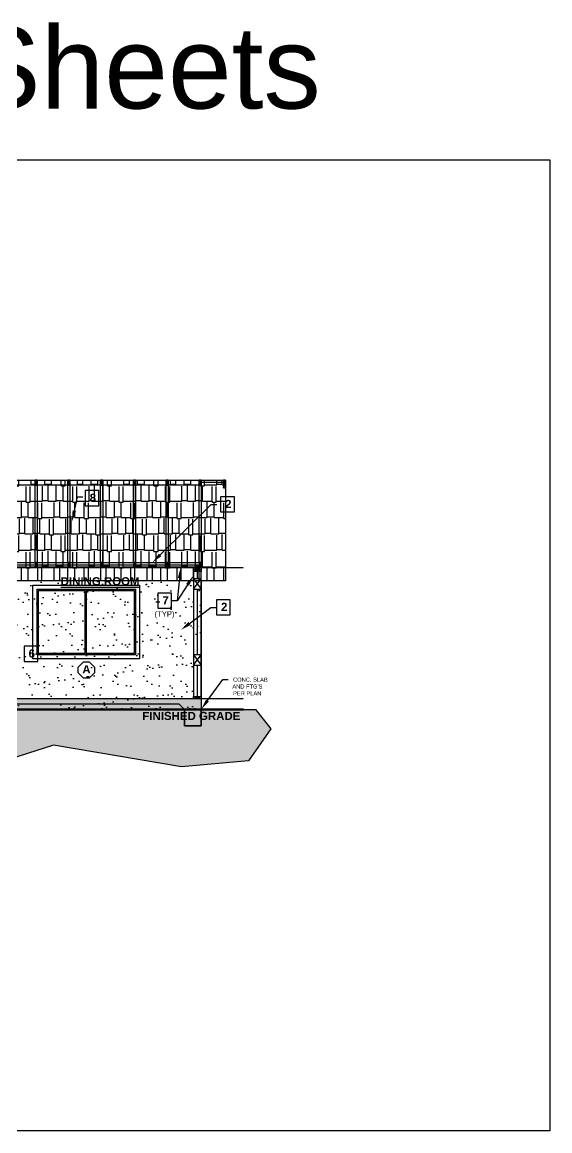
# Model space of a CAD drawing. Header units: inches. Extents: x -3572 to 2430, y -1517 to 3072.
# Drawn here: x -2909 to -2523, y -1517 to -706 of the extents above; entities that cross this region are included whole.
import ezdxf
from ezdxf import colors
from ezdxf.entities.mleader import LeaderData, LeaderLine
from ezdxf.math import Vec2, Vec3

# ---------------------------------------------------------------- set-up
doc = ezdxf.new("R2010")
doc.units = ezdxf.units.IN
doc.header["$MEASUREMENT"] = 0
doc.linetypes.add('DASHED2', pattern=[0.375, 0.25, -0.125])
for name, color, linetype in [('Elevation - Left Details', 6, 'Continuous'), ('Elevation - Right & Left', 7, 'Continuous'), ('Elevation - Right & Left Dim & Labels', 190, 'Continuous'), ('Elevation - Right Details', 3, 'Continuous'), ('Elevation - Section B', 7, 'Continuous'), ('Elevation - Section R&L Details', 7, 'Continuous')]:
    doc.layers.add(name, color=color, linetype=linetype)
doc.layers.add('Roof & Ceiling Insulation', color=40, linetype='BATTING', transparency=0.5)
doc.layers.add('Wall Insulation - Section B', color=40, linetype='BATTING', transparency=0.5)
doc.styles.get("Standard").update_dxf_attribs({"font": 'arial.ttf'})
doc.linetypes.add('BATTING', pattern='A,0.0001,-0.1,[134,ltypeshp.shx,S=0.1,R=0,X=-0.1,Y=0],-0.2,[134,ltypeshp.shx,S=0.1,R=180,X=0.1,Y=0],-0.1', length=0.4001)

msp = doc.modelspace()

# ---------------------------------------------------------------- hatches: boundary and pattern name
at = {"transparency": 33554508}
h = msp.add_hatch(dxfattribs=at)
h.set_pattern_fill('AR-SAND', color=256)
h.set_pattern_definition([(37.5, (0, 0), (-0.06299336, 1.9268238), [0, -1.52, 0, -1.7, 0, -1.625]), (7.5, (0, 0), (1.7697767, 2.822146), [0, -0.82, 0, -1.37, 0, -0.525]), (327.5, (-1.23, 0), (3.1141419, 0.00565905), [0, -0.5, 0, -1.8, 0, -2.35]), (317.5, (-1.23, 0), (3.0061266, 0.8776756), [0, -0.25, 0, -1.18, 0, -1.35])])
h.paths.add_polyline_path([(-2794.03387, -1204.42991), (-3242.03387, -1204.42991), (-3246.03387, -1208.42991), (-2790.03387, -1208.42991)])
at = {"layer": 'Elevation - Left Details', "transparency": 33554636}
h = msp.add_hatch(dxfattribs=at)
h.set_pattern_fill('AR-SAND', color=256, scale=8)
h.paths.add_polyline_path([(-2778.03387, -1114.24061), (-2994.03387, -1114.24061), (-3258.03387, -1114.24061), (-3258.03387, -1200.42991), (-2778.03387, -1200.42991)])
h.paths.add_polyline_path([(-3095.03387, -1117.42991), (-3017.03387, -1117.42991), (-3017.03387, -1171.42991), (-3095.03387, -1171.42991)], flags=16)
h.paths.add_polyline_path([(-3092.03387, -1120.42991), (-3020.03387, -1120.42991), (-3020.03387, -1168.42991), (-3092.03387, -1168.42991)], flags=0)
h.paths.add_polyline_path([(-3091.03387, -1167.42991), (-3091.03387, -1152.42991), (-3069.03387, -1152.42991), (-3069.03387, -1167.42991)], flags=0)
h.paths.add_polyline_path([(-3091.03387, -1151.92991), (-3091.03387, -1136.92991), (-3069.03387, -1136.92991), (-3069.03387, -1151.92991)], flags=0)
h.paths.add_polyline_path([(-3091.03387, -1136.42991), (-3091.03387, -1121.42991), (-3069.03387, -1121.42991), (-3069.03387, -1136.42991)], flags=0)
h.paths.add_polyline_path([(-3067.03387, -1167.42991), (-3067.03387, -1152.42991), (-3045.03387, -1152.42991), (-3045.03387, -1167.42991)], flags=0)
h.paths.add_polyline_path([(-3067.03387, -1151.92991), (-3067.03387, -1136.92991), (-3045.03387, -1136.92991), (-3045.03387, -1151.92991)], flags=0)
h.paths.add_polyline_path([(-3067.03387, -1136.42991), (-3067.03387, -1121.42991), (-3045.03387, -1121.42991), (-3045.03387, -1136.42991)], flags=0)
h.paths.add_polyline_path([(-3062.03387, -1177.30715), (-3058.03387, -1173.30715), (-3054.03387, -1173.30715), (-3050.03387, -1177.30715), (-3050.03387, -1181.30715), (-3054.03387, -1185.30715), (-3058.03387, -1185.30715), (-3062.03387, -1181.30715)], flags=16)
h.paths.add_polyline_path([(-3043.03387, -1167.42991), (-3043.03387, -1152.42991), (-3021.03387, -1152.42991), (-3021.03387, -1167.42991)], flags=0)
h.paths.add_polyline_path([(-3043.03387, -1151.92991), (-3043.03387, -1136.92991), (-3021.03387, -1136.92991), (-3021.03387, -1151.92991)], flags=0)
h.paths.add_polyline_path([(-3043.03387, -1136.42991), (-3043.03387, -1121.42991), (-3021.03387, -1121.42991), (-3021.03387, -1136.42991)], flags=0)
h.paths.add_polyline_path([(-2901.03387, -1117.42991), (-2823.03387, -1117.42991), (-2823.03387, -1171.42991), (-2901.03387, -1171.42991)], flags=16)
h.paths.add_polyline_path([(-2898.03387, -1120.42991), (-2826.03387, -1120.42991), (-2826.03387, -1168.42991), (-2898.03387, -1168.42991)], flags=0)
h.paths.add_polyline_path([(-2897.03387, -1167.42991), (-2897.03387, -1152.42991), (-2875.03387, -1152.42991), (-2875.03387, -1167.42991)], flags=0)
h.paths.add_polyline_path([(-2897.03387, -1151.92991), (-2897.03387, -1136.92991), (-2875.03387, -1136.92991), (-2875.03387, -1151.92991)], flags=0)
h.paths.add_polyline_path([(-2897.03387, -1136.42991), (-2897.03387, -1121.42991), (-2875.03387, -1121.42991), (-2875.03387, -1136.42991)], flags=0)
h.paths.add_polyline_path([(-2873.03387, -1167.42991), (-2873.03387, -1152.42991), (-2851.03387, -1152.42991), (-2851.03387, -1167.42991)], flags=0)
h.paths.add_polyline_path([(-2873.03387, -1151.92991), (-2873.03387, -1136.92991), (-2851.03387, -1136.92991), (-2851.03387, -1151.92991)], flags=0)
h.paths.add_polyline_path([(-2873.03387, -1136.42991), (-2873.03387, -1121.42991), (-2851.03387, -1121.42991), (-2851.03387, -1136.42991)], flags=0)
h.paths.add_polyline_path([(-2868.03387, -1177.51314), (-2864.03387, -1173.51314), (-2860.03387, -1173.51314), (-2856.03387, -1177.51314), (-2856.03387, -1181.51314), (-2860.03387, -1185.51314), (-2864.03387, -1185.51314), (-2868.03387, -1181.51314)], flags=16)
h.paths.add_polyline_path([(-2849.03387, -1167.42991), (-2849.03387, -1152.42991), (-2827.03387, -1152.42991), (-2827.03387, -1167.42991)], flags=0)
h.paths.add_polyline_path([(-2849.03387, -1151.92991), (-2849.03387, -1136.92991), (-2827.03387, -1136.92991), (-2827.03387, -1151.92991)], flags=0)
h.paths.add_polyline_path([(-2849.03387, -1136.42991), (-2849.03387, -1121.42991), (-2827.03387, -1121.42991), (-2827.03387, -1136.42991)], flags=0)
h.paths.add_polyline_path([(-2778.03387, -1200.42991), (-3258.03387, -1200.42991), (-3258.03387, -1208.42991), (-2778.03387, -1208.42991)])
h.paths.add_polyline_path([(-2866.40723, -1185.31567), (-2857.35402, -1185.31567), (-2857.35402, -1172.95141), (-2866.40723, -1172.95141)], flags=24)
h.paths.add_polyline_path([(-3060.40723, -1185.10968), (-3051.35402, -1185.10968), (-3051.35402, -1172.74542), (-3060.40723, -1172.74542)], flags=24)
at = {"layer": 'Elevation - Right & Left Dim & Labels', "transparency": 33554559}
h = msp.add_hatch(dxfattribs=at)
h.set_pattern_fill('AR-RSHKE', color=256)
h.paths.add_polyline_path([(-2760.03387, -1040.74076), (-3276.03387, -1040.74076), (-3276.03387, -1114.24061), (-2994.03387, -1114.24061), (-2760.03387, -1114.24061)])
at = {"layer": 'Elevation - Right Details', "transparency": 33554636}
h = msp.add_hatch(dxfattribs=at)
h.set_pattern_fill('AR-SAND', color=256, scale=8)
h.paths.add_polyline_path([(-2778.03387, -1200.42991), (-2778.03387, -1114.24061), (-2994.03387, -1114.24061), (-3258.03387, -1114.24061), (-3258.03387, -1200.42991)])
h.paths.add_polyline_path([(-2973.03387, -1147.42991), (-2973.03387, -1117.42991), (-2931.03387, -1117.42991), (-2931.03387, -1147.42991)], flags=16)
h.paths.add_polyline_path([(-3159.03387, -1171.42991), (-3213.03387, -1171.42991), (-3213.03387, -1117.42991), (-3159.03387, -1117.42991)], flags=16)
h.paths.add_polyline_path([(-2970.03387, -1144.42991), (-2970.03387, -1120.42991), (-2952.03387, -1120.42991), (-2934.03387, -1120.42991), (-2934.03387, -1144.42991)], flags=0)
h.paths.add_polyline_path([(-3162.03387, -1168.42991), (-3186.03387, -1168.42991), (-3210.03387, -1168.42991), (-3210.03387, -1120.42991), (-3186.03387, -1120.42991), (-3162.03387, -1120.42991)], flags=0)
h.paths.add_polyline_path([(-2969.03387, -1143.42991), (-2969.03387, -1121.42991), (-2953.03387, -1121.42991), (-2953.03387, -1143.42991)], flags=0)
h.paths.add_polyline_path([(-2958.03387, -1160.09264), (-2958.03387, -1156.09264), (-2954.03387, -1152.09264), (-2950.03387, -1152.09264), (-2946.03387, -1156.09264), (-2946.03387, -1160.09264), (-2950.03387, -1164.09264), (-2954.03387, -1164.09264)], flags=16)
h.paths.add_polyline_path([(-3180.03387, -1180.34929), (-3180.03387, -1184.34929), (-3184.03387, -1188.34929), (-3188.03387, -1188.34929), (-3192.03387, -1184.34929), (-3192.03387, -1180.34929), (-3188.03387, -1176.34929), (-3184.03387, -1176.34929)], flags=16)
h.paths.add_polyline_path([(-3187.03387, -1167.42991), (-3209.03387, -1167.42991), (-3209.03387, -1121.42991), (-3187.03387, -1121.42991)], flags=0)
h.paths.add_polyline_path([(-3258.03387, -1200.42991), (-3258.03387, -1208.42991), (-2778.03387, -1208.42991), (-2778.03387, -1200.42991)])
h.paths.add_polyline_path([(-3233.38125, -1164.78748), (-3219.59803, -1164.78748), (-3219.59803, -1156.1325), (-3233.38125, -1156.1325)], flags=24)
h.paths.add_polyline_path([(-2956.40723, -1163.9975), (-2947.35402, -1163.9975), (-2947.35402, -1151.63324), (-2956.40723, -1151.63324)], flags=24)
h.paths.add_polyline_path([(-3190.52387, -1188.15183), (-3181.47067, -1188.15183), (-3181.47067, -1175.78757), (-3190.52387, -1175.78757)], flags=24)
at = {"layer": 'Elevation - Section R&L Details', "transparency": 33554636}
h = msp.add_hatch(dxfattribs=at)
h.set_pattern_fill('AR-CONC', color=256)
h.set_pattern_definition([(50, (0, 0), (7.172602, -0.627521), [0.75, -8.25]), (355, (0, 0), (-1.387513, 7.521921), [0.6, -6.6]), (100.45144, (0.598, -0.052), (5.785088, 6.8944), [0.637402, -7.011421]), (46.1842, (0, 2), (10.672413, -1.655193), [1.125, -12.375]), (96.63564, (0.889, 1.862), (9.34662, 9.741186), [0.956103, -10.517138]), (351.18416, (0, 2), (9.34662, 9.741186), [0.9, -9.9]), (21, (1, 1.5), (5.969071, -4.026189), [0.75, -8.25]), (326, (1, 1.5), (2.433153, 7.2515), [0.6, -6.6]), (71.45144, (1.4974, 1.1645), (8.402224, 3.225312), [0.637402, -7.011421]), (37.5, (0, 0), (0.1215986, 3.3289385), [0, -6.52, 0, -6.7, 0, -6.625]), (7.5, (0, 0), (2.6306954, 3.944117), [0, -3.82, 0, -6.37, 0, -2.525]), (327.5, (-2.23, 0), (5.3382244, -0.2255487), [0, -2.5, 0, -7.8, 0, -10.35]), (317.5, (-3.23, 0), (5.831862, 1.00105), [0, -3.25, 0, -5.18, 0, -7.35])])
h.paths.add_polyline_path([(-3242.03387, -1204.42991), (-2794.03387, -1204.42991), (-2790.03387, -1208.42991), (-2790.03387, -1220.42991), (-2778.03387, -1220.42991), (-2778.03387, -1208.42991), (-2778.03387, -1200.42991), (-3258.03387, -1200.42991), (-3258.03387, -1220.42991), (-3246.03387, -1220.42991), (-3246.03387, -1208.42991)])
at = {"layer": 'Elevation - Section R&L Details', "transparency": 33554508}
h = msp.add_hatch(dxfattribs=at)
h.set_pattern_fill('EARTH', color=256, scale=30)
h.paths.add_polyline_path([(-3054.6844, -1251.68088), (-3032.11127, -1245.63207), (-2960.98571, -1258.36116), (-2885.98355, -1234.56953), (-2792.3352, -1250.45354), (-2743.26164, -1246.04292), (-2726.95137, -1222.47603), (-2738.30637, -1208.42991), (-2778.03387, -1208.42991), (-2778.03387, -1220.42991), (-2790.03387, -1220.42991), (-2790.03387, -1208.42991), (-3246.03387, -1208.42991), (-3246.03387, -1220.42991), (-3258.03387, -1220.42991), (-3258.03387, -1208.42991), (-3287.48053, -1208.42991), (-3307.10912, -1216.71296), (-3279.88554, -1238.91915), (-3211.14563, -1238.43535), (-3190.52575, -1245.94223), (-3130.30699, -1240.09651)])

# ---------------------------------------------------------------- linework, layer by layer
at = {"color": 3}
msp.add_lwpolyline([(-3572.1296, -806.34727), (-2522.79355, -806.34727), (-2522.79355, -1516.7118), (-3572.1296, -1516.7118)], close=True, dxfattribs=at)
at = {"layer": 'Elevation - Left Details'}
for p, q in [((-2823.03387, -1117.42991), (-2823.03387, -1120.42991)), ((-2864.03387, -1173.51314), (-2860.03387, -1173.51314)), ((-2860.03387, -1173.51314), (-2856.03387, -1177.51314)), ((-2868.03387, -1181.51314), (-2868.03387, -1177.51314)), ((-2856.03387, -1177.51314), (-2856.03387, -1181.51314)), ((-2860.03387, -1185.51314), (-2864.03387, -1185.51314))]:
    msp.add_line(p, q, dxfattribs=at)
for points in [[(-2901.03387, -1117.42991), (-2823.03387, -1117.42991), (-2823.03387, -1171.42991), (-2901.03387, -1171.42991)], [(-2898.03387, -1120.42991), (-2862.03387, -1120.42991), (-2862.03387, -1168.42991), (-2898.03387, -1168.42991)], [(-2897.03387, -1121.42991), (-2863.03387, -1121.42991), (-2863.03387, -1167.42991), (-2897.03387, -1167.42991)]]:
    msp.add_lwpolyline(points, close=True, dxfattribs=at)
for points in [[(-2862.03387, -1120.42991), (-2826.03387, -1120.42991), (-2826.03387, -1168.42991), (-2862.03387, -1168.42991)], [(-2862.03387, -1121.42991), (-2827.03387, -1121.42991), (-2827.03387, -1167.42991), (-2862.03387, -1167.42991)], [(-2868.03387, -1177.51314), (-2864.03387, -1173.51314)], [(-2864.03387, -1185.51314), (-2868.03387, -1181.51314)], [(-2856.03387, -1181.51314), (-2860.03387, -1185.51314)]]:
    msp.add_lwpolyline(points, dxfattribs=at)
at = {"layer": 'Elevation - Right & Left'}
msp.add_line((-2778.03387, -1113.92991), (-2778.03387, -1208.42991), dxfattribs=at)
at = {"layer": 'Elevation - Right & Left Dim & Labels', "linetype": 'DASHED2'}
for p, q in [((-3335.37056, -1104.42991), (-2746.92246, -1104.42991)), ((-3335.37056, -1200.42991), (-2746.92246, -1200.42991))]:
    msp.add_line(p, q, dxfattribs=at)
at = {"layer": 'Elevation - Right & Left Dim & Labels', "lineweight": 50}
msp.add_line((-3306.03387, -1208.42991), (-2746.92246, -1208.42991), dxfattribs=at)
at = {"layer": 'Elevation - Right & Left Dim & Labels'}
msp.add_lwpolyline([(-2994.03387, -1114.24061), (-3276.03387, -1114.24061), (-3276.03387, -1040.74076), (-2760.03387, -1040.74076), (-2760.03387, -1114.24061), (-2994.03387, -1114.24061)], dxfattribs=at)
msp.add_lwpolyline([(-2766.73591, -1139.18161), (-2756.69827, -1139.18161), (-2756.69827, -1128.12633), (-2766.73591, -1128.12633)], close=True, dxfattribs=at)
at = {"layer": 'Elevation - Section B'}
for p, q in [((-2783.53387, -1112.92991), (-2778.03387, -1120.42991)), ((-2783.53387, -1120.42991), (-2778.03387, -1112.92991)), ((-2780.78387, -1120.42991), (-2780.78387, -1168.42991)), ((-2783.53387, -1168.42991), (-2778.03387, -1175.92991)), ((-2783.53387, -1175.92991), (-2778.03387, -1168.42991))]:
    msp.add_line(p, q, dxfattribs=at)
for points in [[(-2783.53387, -1120.42991), (-2778.03387, -1120.42991), (-2778.03387, -1112.92991), (-2783.53387, -1112.92991)], [(-2907.55453, -1173.24726), (-2897.51688, -1173.24726), (-2897.51688, -1162.19199), (-2907.55453, -1162.19199)], [(-2783.53387, -1175.92991), (-2778.03387, -1175.92991), (-2778.03387, -1168.42991), (-2783.53387, -1168.42991)]]:
    msp.add_lwpolyline(points, close=True, dxfattribs=at)
at = {"layer": 'Elevation - Section R&L Details'}
for p, q in [((-2899.53387, -1044.24076), (-2898.03387, -1044.24076)), ((-2875.53387, -1044.24076), (-2874.03387, -1044.24076)), ((-2851.53387, -1044.24076), (-2850.03387, -1044.24076)), ((-2827.53387, -1044.24076), (-2826.03387, -1044.24076)), ((-2803.53387, -1044.24076), (-2802.03387, -1044.24076)), ((-2779.53387, -1044.24076), (-2778.03387, -1044.24076)), ((-2761.53387, -1046.24076), (-2760.03387, -1040.74076)), ((-2761.53387, -1040.74076), (-2760.03387, -1046.24076)), ((-2899.53387, -1104.42991), (-2898.03387, -1104.42991)), ((-2875.53387, -1104.42991), (-2874.03387, -1104.42991)), ((-2851.53387, -1104.42991), (-2850.03387, -1104.42991)), ((-2827.53387, -1104.42991), (-2826.03387, -1104.42991)), ((-2803.53387, -1104.42991), (-2802.03387, -1104.42991)), ((-2783.53387, -1104.42991), (-2778.03387, -1105.92991)), ((-2783.53387, -1105.92991), (-2778.03387, -1104.42991)), ((-2783.53387, -1105.92991), (-2778.03387, -1107.42991)), ((-2783.53387, -1107.42991), (-2778.03387, -1105.92991)), ((-2779.53387, -1104.42991), (-2778.03387, -1104.42991)), ((-2783.53387, -1198.92991), (-2778.03387, -1200.42991)), ((-2783.53387, -1200.42991), (-2778.03387, -1198.92991))]:
    msp.add_line(p, q, dxfattribs=at)
for points in [[(-3256.53387, -1040.74076), (-2779.53387, -1040.74076), (-2779.53387, -1044.24076), (-3256.53387, -1044.24076), (-3256.53387, -1040.74076)], [(-2899.53387, -1100.92991), (-2899.53387, -1040.74076), (-2898.03387, -1040.74076), (-2898.03387, -1100.92991), (-2899.53387, -1100.92991)], [(-2898.03387, -1040.74076), (-2898.03387, -1044.24076), (-2899.53387, -1040.74076), (-2899.53387, -1044.24076), (-2898.03387, -1040.74076), (-2899.53387, -1040.74076)], [(-2875.53387, -1100.92991), (-2875.53387, -1040.74076), (-2874.03387, -1040.74076), (-2874.03387, -1100.92991), (-2875.53387, -1100.92991)], [(-2874.03387, -1040.74076), (-2874.03387, -1044.24076), (-2875.53387, -1040.74076), (-2875.53387, -1044.24076), (-2874.03387, -1040.74076), (-2875.53387, -1040.74076)], [(-2851.53387, -1100.92991), (-2851.53387, -1040.74076), (-2850.03387, -1040.74076), (-2850.03387, -1100.92991), (-2851.53387, -1100.92991)], [(-2850.03387, -1040.74076), (-2850.03387, -1044.24076), (-2851.53387, -1040.74076), (-2851.53387, -1044.24076), (-2850.03387, -1040.74076), (-2851.53387, -1040.74076)], [(-2827.53387, -1100.92991), (-2827.53387, -1040.74076), (-2826.03387, -1040.74076), (-2826.03387, -1100.92991), (-2827.53387, -1100.92991)], [(-2826.03387, -1040.74076), (-2826.03387, -1044.24076), (-2827.53387, -1040.74076), (-2827.53387, -1044.24076), (-2826.03387, -1040.74076), (-2827.53387, -1040.74076)], [(-2803.53387, -1100.92991), (-2803.53387, -1040.74076), (-2802.03387, -1040.74076), (-2802.03387, -1100.92991), (-2803.53387, -1100.92991)], [(-2802.03387, -1040.74076), (-2802.03387, -1044.24076), (-2803.53387, -1040.74076), (-2803.53387, -1044.24076), (-2802.03387, -1040.74076), (-2803.53387, -1040.74076)], [(-2779.53387, -1100.92991), (-2779.53387, -1040.74076), (-2778.03387, -1040.74076), (-2778.03387, -1100.92991), (-2779.53387, -1100.92991)], [(-2778.03387, -1040.74076), (-2778.03387, -1044.24076), (-2779.53387, -1040.74076), (-2779.53387, -1044.24076), (-2778.03387, -1040.74076), (-2779.53387, -1040.74076)], [(-2778.03387, -1040.74076), (-2761.53387, -1040.74076), (-2761.53387, -1042.24076), (-2778.03387, -1042.24076), (-2778.03387, -1040.74076)], [(-3256.53387, -1100.92991), (-2779.53387, -1100.92991), (-2779.53387, -1104.42991), (-3256.53387, -1104.42991), (-3256.53387, -1100.92991)], [(-2898.03387, -1100.92991), (-2898.03387, -1104.42991), (-2899.53387, -1100.92991), (-2899.53387, -1104.42991), (-2898.03387, -1100.92991), (-2899.53387, -1100.92991)], [(-2874.03387, -1100.92991), (-2874.03387, -1104.42991), (-2875.53387, -1100.92991), (-2875.53387, -1104.42991), (-2874.03387, -1100.92991), (-2875.53387, -1100.92991)], [(-2850.03387, -1100.92991), (-2850.03387, -1104.42991), (-2851.53387, -1100.92991), (-2851.53387, -1104.42991), (-2850.03387, -1100.92991), (-2851.53387, -1100.92991)], [(-2826.03387, -1100.92991), (-2826.03387, -1104.42991), (-2827.53387, -1100.92991), (-2827.53387, -1104.42991), (-2826.03387, -1100.92991), (-2827.53387, -1100.92991)], [(-2802.03387, -1100.92991), (-2802.03387, -1104.42991), (-2803.53387, -1100.92991), (-2803.53387, -1104.42991), (-2802.03387, -1100.92991), (-2803.53387, -1100.92991)], [(-2778.03387, -1100.92991), (-2778.03387, -1104.42991), (-2779.53387, -1100.92991), (-2779.53387, -1104.42991), (-2778.03387, -1100.92991), (-2779.53387, -1100.92991)]]:
    msp.add_lwpolyline(points, dxfattribs=at)
for points in [[(-2761.53387, -1046.24076), (-2760.03387, -1046.24076), (-2760.03387, -1040.74076), (-2761.53387, -1040.74076)], [(-2862.82241, -1059.37508), (-2852.78477, -1059.37508), (-2852.78477, -1048.31981), (-2862.82241, -1048.31981)], [(-2763.72121, -1063.90023), (-2753.68357, -1063.90023), (-2753.68357, -1052.84496), (-2763.72121, -1052.84496)], [(-2783.53387, -1105.92991), (-2783.53387, -1104.42991), (-2778.03387, -1104.42991), (-2778.03387, -1105.92991)], [(-2783.53387, -1107.42991), (-2783.53387, -1105.92991), (-2778.03387, -1105.92991), (-2778.03387, -1107.42991)], [(-2783.53387, -1198.92991), (-2778.03387, -1198.92991), (-2778.03387, -1107.42991), (-2783.53387, -1107.42991)], [(-2809.63058, -1134.34821), (-2799.59294, -1134.34821), (-2799.59294, -1123.29294), (-2809.63058, -1123.29294)], [(-2778.03387, -1220.42991), (-2790.03387, -1220.42991), (-2790.03387, -1208.42991), (-2794.03387, -1204.42991), (-3242.03387, -1204.42991), (-3246.03387, -1208.42991), (-3246.03387, -1220.42991), (-3258.03387, -1220.42991), (-3258.03387, -1200.42991), (-2778.03387, -1200.42991)], [(-2783.53387, -1200.42991), (-2783.53387, -1198.92991), (-2778.03387, -1198.92991), (-2778.03387, -1200.42991)], [(-2778.03387, -1208.42991), (-2738.30637, -1208.42991), (-2726.95137, -1222.47603), (-2743.26164, -1246.04292), (-2792.3352, -1250.45354), (-2885.98355, -1234.56953), (-2960.98571, -1258.36116), (-3032.11127, -1245.63207), (-3054.6844, -1251.68088), (-3130.30699, -1240.09651), (-3190.52575, -1245.94223), (-3211.14563, -1238.43535), (-3279.88554, -1238.91915), (-3307.10912, -1216.71296), (-3287.48053, -1208.42991), (-3258.03387, -1208.42991), (-3258.03387, -1220.42991), (-3246.03387, -1220.42991), (-3246.03387, -1208.42991), (-2790.03387, -1208.42991), (-2790.03387, -1220.42991), (-2778.03387, -1220.42991)]]:
    msp.add_lwpolyline(points, close=True, dxfattribs=at)
at = {"layer": 'Roof & Ceiling Insulation', "ltscale": 0.08}
msp.add_line((-3256.53387, -1102.67991), (-2779.53387, -1102.67991), dxfattribs=at)
at = {"layer": 'Wall Insulation - Section B', "ltscale": 0.12}
for p, q in [((-2780.78387, -1107.42991), (-2780.78387, -1112.92991)), ((-2780.78387, -1175.92991), (-2780.78387, -1198.92991))]:
    msp.add_line(p, q, dxfattribs=at)

# ---------------------------------------------------------------- texts
at = {"color": 3, "insert": (-3566.29042, -708.75187), "char_height": 60, "attachment_point": 1}
msp.add_mtext_dynamic_manual_height_columns('Elevation (Side) Sheets', width=2572.0309593, gutter_width=1, heights=[0], dxfattribs=at)
at = {"layer": 'Elevation - Left Details', "insert": (-2896.9475, -1176.03941), "char_height": 6, "attachment_point": 1}
msp.add_mtext_dynamic_manual_height_columns('\\pxqc;{\\fArial|b1|i0|c0|p34;A}', width=70.1010121, gutter_width=1, heights=[0], dxfattribs=at)
at = {"layer": 'Elevation - Right & Left Dim & Labels', "char_height": 6, "attachment_point": 1}
for s, width, insert in [('{\\fArial|b1|i0|c0|p34;2}', 70.1010121, (-2763.4275, -1130.36356)), ('{\\fArial|b1|i0|c0|p34;FINISHED GRADE}', 74.8430218, (-2821.00379, -1210.16215))]:
    msp.add_mtext_dynamic_manual_height_columns(s, width=width, gutter_width=1, heights=[0], dxfattribs=dict(at, insert=insert))
at = {"layer": 'Elevation - Section B', "char_height": 6, "attachment_point": 1}
for s, insert in [('\\pxqc;{\\fArial|b1|i0|c0|p34;\\LDINING ROOM}', (-2886.94771, -1111.64268)), ('{\\fArial|b1|i0|c0|p34;6}', (-2904.24611, -1164.42922))]:
    msp.add_mtext_dynamic_manual_height_columns(s, width=70.1010121, gutter_width=1, heights=[0], dxfattribs=dict(at, insert=insert))
at = {"layer": 'Elevation - Section R&L Details', "attachment_point": 1}
for s, width, insert, char_height in [('{\\fArial|b1|i0|c0|p34;8}', 70.1010121, (-2859.51399, -1050.55704), 6), ('{\\fArial|b1|i0|c0|p34;2}', 70.1010121, (-2760.41279, -1055.08218), 6), ('{\\fArial|b1|i0|c0|p34;7}', 70.1010121, (-2806.32217, -1125.53016), 6), ('(TYP)', 23.1015534, (-2812.07212, -1136.51201), 4)]:
    msp.add_mtext_dynamic_manual_height_columns(s, width=width, gutter_width=1, heights=[0], dxfattribs=dict(at, insert=insert, char_height=char_height))

# ---------------------------------------------------------------- leaders
at = {"layer": 'Elevation - Right & Left Dim & Labels'}
ml = msp.add_multileader_mtext('Standard', dxfattribs=at)
ml.set_content('.', color=256)
ml.set_leader_properties()
ml.build(insert=Vec2(0, 0))
ml.multileader.update_dxf_attribs({"dogleg_length": 3.98438, "arrow_head_size": 8})
ctx = ml.context
ctx.base_point, ctx.char_height, ctx.arrow_head_size, ctx.landing_gap_size, ctx.plane_origin = Vec3(-2766.82591, -1133.90397), 0.5, 8, 0.09, Vec3(-2792.87365, -1150.26612)
notes = []
notes.append((ctx, [(0, (1, 1, 0), (-2770.81029, -1133.90397), (1, 0), 3.98438, [(0, [(-2792.87365, -1150.26612)], 0, [])])]))
ctx.mtext.insert, ctx.mtext.flow_direction = Vec3(-2766.73591, -1133.65397), 5
at = {"layer": 'Elevation - Section R&L Details'}
ml = msp.add_multileader_mtext('Standard', dxfattribs=at)
ml.set_content('\\pxi-1,l1;   .', color=256)
ml.set_leader_properties()
ml.build(insert=Vec2(0, 0))
ml.multileader.update_dxf_attribs({"dogleg_length": 3.98438, "arrow_head_size": 8})
ctx = ml.context
ctx.base_point, ctx.char_height, ctx.arrow_head_size, ctx.landing_gap_size, ctx.plane_origin = Vec3(-2864.5232, -1052.96749), 0.0625, 8, 0.09, Vec3(-2872.53387, -1070.83533)
notes.append((ctx, [(0, (1, 1, 0), (-2868.50757, -1052.96749), (1, 0), 3.98438, [(0, [(-2872.53387, -1070.83533)], 0, [])])]))
ctx.mtext.insert, ctx.mtext.width, ctx.mtext.flow_direction = Vec3(-2864.4332, -1052.93624), 118.108254, 5
ml = msp.add_multileader_mtext('Standard', dxfattribs=at)
ml.set_content('\\pxi-1,l1; ', color=256)
ml.set_leader_properties()
ml.build(insert=Vec2(0, 0))
ml.multileader.update_dxf_attribs({"dogleg_length": 3.98438, "arrow_head_size": 8})
ctx = ml.context
ctx.base_point, ctx.char_height, ctx.arrow_head_size, ctx.landing_gap_size, ctx.plane_origin = Vec3(-2766.56221, -1058.37259), 3, 8, 0.09, Vec3(-2813.66766, -1100.92991)
notes.append((ctx, [(0, (1, 1, 0), (-2770.54659, -1058.37259), (1, 0), 3.98438, [(0, [(-2813.66766, -1100.92991)], 0, [])])]))
ctx.mtext.insert, ctx.mtext.width, ctx.mtext.flow_direction = Vec3(-2766.47221, -1056.87259), 118.108254, 5
ml = msp.add_multileader_mtext('Standard', dxfattribs=at)
ml.set_content('\\pxi-1,l1;   ', color=256)
ml.set_leader_properties()
ml.build(insert=Vec2(0, 0))
ml.multileader.update_dxf_attribs({"dogleg_length": 3.98438, "arrow_head_size": 8})
ctx = ml.context
ctx.base_point, ctx.char_height, ctx.arrow_head_size, ctx.landing_gap_size, ctx.plane_origin = Vec3(-2803.26612, -1128.82057), 3, 8, 0.09, Vec3(-2779.75223, -1150.64347)
ctx.text_align_type = 2
notes.append((ctx, [(0, (1, 1, 0), (-2795.60857, -1128.82057), (-1, 0), 3.98438, [(0, [(-2792.89535, -1104.42991)], 0, [])])]))
ctx.mtext.insert, ctx.mtext.width, ctx.mtext.alignment, ctx.mtext.flow_direction = Vec3(-2799.68294, -1127.32057), 37.7313968, 3, 5
ml = msp.add_multileader_mtext('Standard', dxfattribs=at)
ml.set_content('\\pxi-1,l1;   ', color=256)
ml.set_leader_properties()
ml.build(insert=Vec2(0, 0))
ml.multileader.update_dxf_attribs({"dogleg_length": 3.98438, "arrow_head_size": 8})
ctx = ml.context
ctx.base_point, ctx.char_height, ctx.arrow_head_size, ctx.landing_gap_size, ctx.plane_origin = Vec3(-2803.26612, -1128.82057), 3, 8, 0.09, Vec3(-2779.75223, -1150.64347)
ctx.text_align_type = 2
notes.append((ctx, [(0, (1, 1, 0), (-2795.60857, -1128.82057), (-1, 0), 3.98438, [(0, [(-2783.53387, -1110.47115)], 0, [])])]))
ctx.mtext.insert, ctx.mtext.width, ctx.mtext.alignment, ctx.mtext.flow_direction = Vec3(-2799.68294, -1127.32057), 37.7313968, 3, 5
ml = msp.add_multileader_mtext('Standard', dxfattribs=at)
ml.set_content("\\pxi-1,l1;   CONC. SLAB AND FTG'S \\P   PER PLAN", color=256)
ml.set_leader_properties()
ml.build(insert=Vec2(0, 0))
ml.multileader.update_dxf_attribs({"dogleg_length": 3.98438, "arrow_head_size": 8})
ctx = ml.context
ctx.base_point, ctx.char_height, ctx.arrow_head_size, ctx.landing_gap_size, ctx.plane_origin = Vec3(-2758.19316, -1186.60702), 3, 8, 0.09, Vec3(-2778.03387, -1208.42991)
notes.append((ctx, [(0, (1, 1, 0), (-2762.17753, -1186.60702), (1, 0), 3.98438, [(0, [(-2778.03387, -1208.42991)], 0, [])])]))
ctx.mtext.insert, ctx.mtext.width, ctx.mtext.flow_direction = Vec3(-2758.10316, -1185.10599), 35.82326, 5
for ctx, leaders in notes:
    for number, flags, end, landing, length, lines in leaders:
        leader = LeaderData()
        leader.index, (leader.has_last_leader_line, leader.has_dogleg_vector, leader.attachment_direction) = number, flags
        leader.last_leader_point, leader.dogleg_vector, leader.dogleg_length = Vec3(end), Vec3(landing), length
        for number, points, colour, breaks in lines:
            line = LeaderLine()
            line.index, line.vertices, line.color, line.breaks = number, Vec3.list(points), colors.encode_raw_color(colour), breaks
            leader.lines.append(line)
        ctx.leaders.append(leader)

doc.saveas('drawing.dxf')
